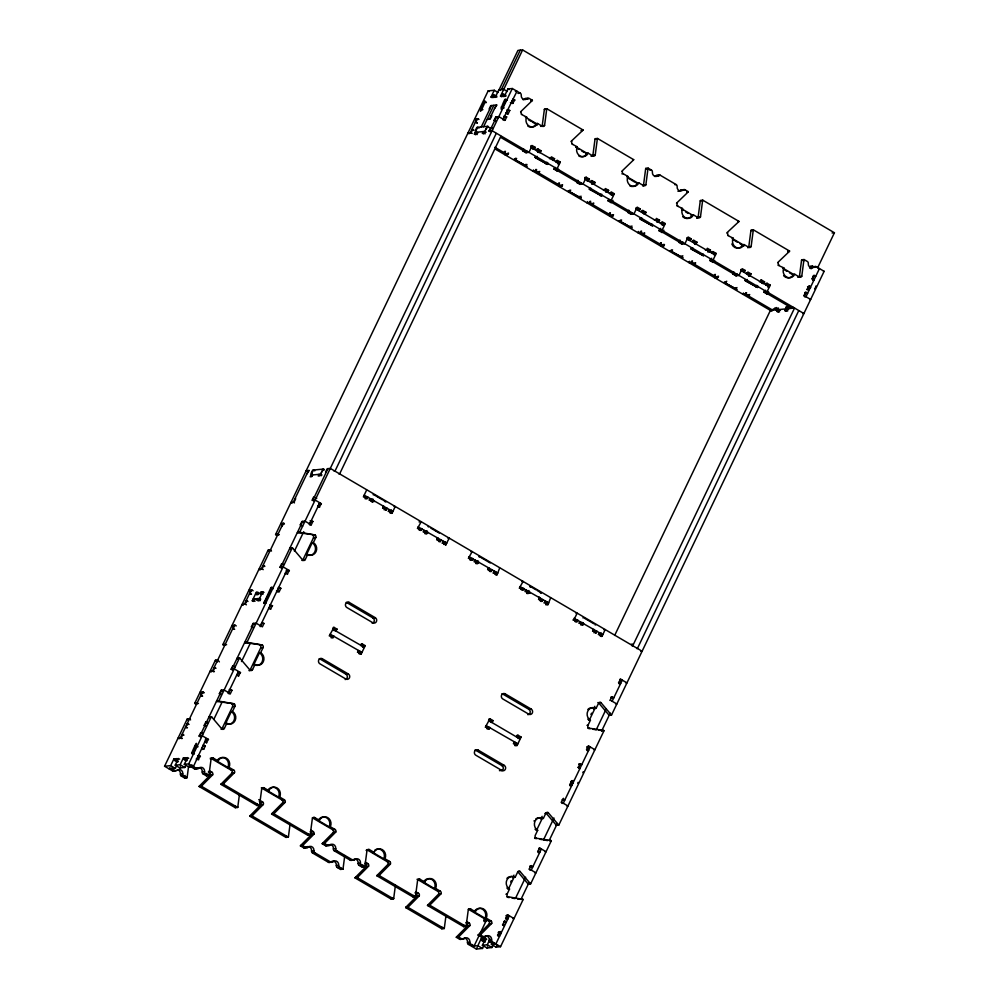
<?xml version="1.0" encoding="UTF-8"?>
<svg xmlns="http://www.w3.org/2000/svg" width="999" height="999" viewBox="0 0 999 999"><rect width="100%" height="100%" fill="white"/><g stroke="black" fill="none" stroke-linecap="round" stroke-linejoin="round"><path stroke-width="1.5" d="M177.31 769.68A3.846 3.509 84.4 0 1 180.432 774.088A1.923 1.761 84.4 0 0 181.356 776.086L184.653 778.009A1.923 1.761 84.4 0 0 184.815 777.484L185.077 775.461M184.653 778.009L186.988 777.784A1.923 1.761 84.4 0 0 187.15 777.259L188.611 766.146M199.388 767.607A3.846 3.509 84.4 0 1 202.248 771.965A1.923 1.761 84.4 0 0 203.172 773.95L206.468 775.886A1.923 1.761 84.4 0 0 206.631 775.361L206.893 773.338M206.468 775.886L208.803 775.649A1.923 1.761 84.4 0 0 208.966 775.137L211.089 758.965A1.923 1.761 84.4 0 1 213.449 758.191L218.132 760.938A6.731 6.144 84.4 0 1 226.423 758.229A6.731 6.144 84.4 0 1 229.046 767.332L233.729 770.079A1.923 1.761 84.4 0 1 234.478 772.677L223.576 783.691A1.923 1.761 84.4 0 0 223.277 784.14L220.941 784.365A1.923 1.761 84.4 0 1 221.229 783.928L232.13 772.914L234.478 772.677M209.378 770.716L211.913 772.202A1.923 1.761 84.4 0 1 212.662 774.812L210.327 775.037L199.425 786.051A1.923 1.761 84.4 0 0 199.126 786.5L235.289 807.704A1.923 1.761 84.4 0 0 235.464 807.18L235.589 806.168M235.289 807.704L237.637 807.467A1.923 1.761 84.4 0 0 237.799 806.955L239.385 794.829M220.941 784.365L257.105 805.569A1.923 1.761 84.4 0 0 257.28 805.057L257.405 804.045M257.105 805.569L259.44 805.344A1.923 1.761 84.4 0 0 259.615 804.819L261.726 788.661A1.923 1.761 84.4 0 1 264.098 787.886L268.781 790.634A6.731 6.144 84.4 0 1 277.06 787.924A6.731 6.144 84.4 0 1 279.695 797.027L284.365 799.774A1.923 1.761 84.4 0 1 285.115 802.372L274.213 813.386A1.923 1.761 84.4 0 0 273.913 813.835L271.578 814.06A1.923 1.761 84.4 0 1 271.878 813.611L282.779 802.597L285.115 802.372M258.753 799.675L262.55 801.897A1.923 1.761 84.4 0 1 263.299 804.495L260.964 804.732L250.062 815.746A1.923 1.761 84.4 0 0 249.762 816.183L285.939 837.387A1.923 1.761 84.4 0 0 286.101 836.875L286.238 835.863M285.939 837.387L288.274 837.162A1.923 1.761 84.4 0 0 288.436 836.638L290.16 823.513M271.578 814.06L307.754 835.264A1.923 1.761 84.4 0 0 307.917 834.739L308.054 833.728M307.754 835.264L310.09 835.039A1.923 1.761 84.4 0 0 310.252 834.515L312.375 818.356A1.923 1.761 84.4 0 1 314.747 817.582L319.418 820.316A6.731 6.144 84.4 0 1 327.709 817.607A6.731 6.144 84.4 0 1 330.332 826.722L335.015 829.457A1.923 1.761 84.4 0 1 335.764 832.067L324.862 843.081A1.923 1.761 84.4 0 0 324.563 843.518L322.227 843.755A1.923 1.761 84.4 0 1 322.527 843.306L333.429 832.292L335.764 832.067M332.105 861.138A3.846 3.509 84.4 0 1 336.338 865.496A1.923 1.761 84.4 0 0 337.275 867.482L340.559 869.417A1.923 1.761 84.4 0 0 340.721 868.893L340.859 867.881M340.559 869.417L342.894 869.18A1.923 1.761 84.4 0 0 343.057 868.668L344.78 855.531M354.195 858.965A3.846 3.509 84.4 0 1 358.154 863.373A1.923 1.761 84.4 0 0 359.078 865.359L362.375 867.282A1.923 1.761 84.4 0 0 362.537 866.77L362.799 864.747M362.375 867.282L364.71 867.057A1.923 1.761 84.4 0 0 364.872 866.533L366.995 850.374A1.923 1.761 84.4 0 1 369.368 849.6L374.038 852.347A6.731 6.144 84.4 0 1 382.33 849.637A6.731 6.144 84.4 0 1 384.952 858.74L389.635 861.488A1.923 1.761 84.4 0 1 390.384 864.085L379.483 875.099A1.923 1.761 84.4 0 0 379.183 875.549L376.848 875.773A1.923 1.761 84.4 0 1 377.147 875.324L388.037 864.31L390.384 864.085M365.284 862.125L367.819 863.611A1.923 1.761 84.4 0 1 368.569 866.208L366.233 866.445L355.332 877.459A1.923 1.761 84.4 0 0 355.032 877.896L391.196 899.1A1.923 1.761 84.4 0 0 391.371 898.588L391.496 897.577M391.196 899.1L393.544 898.875A1.923 1.761 84.4 0 0 393.706 898.351L395.429 885.226M376.848 875.773L413.012 896.977A1.923 1.761 84.4 0 0 413.186 896.453L413.311 895.441M413.012 896.977L415.347 896.752A1.923 1.761 84.4 0 0 415.522 896.228L417.632 880.069A1.923 1.761 84.4 0 1 420.005 879.295L424.687 882.03A6.731 6.144 84.4 0 1 432.967 879.32A6.731 6.144 84.4 0 1 435.601 888.436L440.272 891.17A1.923 1.761 84.4 0 1 441.021 893.78L430.119 904.794A1.923 1.761 84.4 0 0 429.82 905.231L427.485 905.469A1.923 1.761 84.4 0 1 427.784 905.019L438.686 894.005L441.021 893.78M541.695 126.349A1.923 1.761 84.4 0 0 542.232 125.674L544.355 109.515A1.923 1.761 84.4 0 1 544.517 108.991L546.865 108.766L583.029 129.97A1.923 1.761 84.4 0 1 582.729 130.419L570.953 141.508M540.596 126.374L542.207 126.224A1.923 1.761 84.4 0 0 544.58 125.449L546.69 109.291A1.923 1.761 84.4 0 1 546.865 108.766M415.921 891.82L418.456 893.306A1.923 1.761 84.4 0 1 419.205 895.903L416.87 896.128L405.969 907.142A1.923 1.761 84.4 0 0 405.669 907.591L441.845 928.795A1.923 1.761 84.4 0 0 442.008 928.271L442.145 927.259M441.845 928.795L444.18 928.571A1.923 1.761 84.4 0 0 444.343 928.046L445.941 915.921M427.485 905.469L463.661 926.672A1.923 1.761 84.4 0 0 463.823 926.148L463.961 925.136M463.661 926.672L465.996 926.448A1.923 1.761 84.4 0 0 466.158 925.923L468.281 909.764A1.923 1.761 84.4 0 1 470.654 908.99L475.324 911.725A6.731 6.144 84.4 0 1 483.616 909.015A6.731 6.144 84.4 0 1 486.238 918.118L490.921 920.866A1.923 1.761 84.4 0 1 491.67 923.463L480.769 934.477A1.923 1.761 84.4 0 0 480.469 934.927L478.134 935.151A1.923 1.761 84.4 0 1 478.434 934.714L489.335 923.7L491.67 923.463M591.683 156.344A1.923 1.761 84.4 0 0 592.882 155.369L595.004 139.211A1.923 1.761 84.4 0 1 595.167 138.686L597.502 138.461L633.678 159.665A1.923 1.761 84.4 0 1 633.378 160.102L621.89 171.179M590.958 156.094L592.857 155.919A1.923 1.761 84.4 0 0 595.217 155.132L597.34 138.973A1.923 1.761 84.4 0 1 597.502 138.461M642.832 185.826A1.923 1.761 84.4 0 0 643.531 185.052L645.641 168.893A1.923 1.761 84.4 0 1 645.816 168.369L648.151 168.144L651.435 170.08A1.923 1.761 84.4 0 1 652.372 172.065A3.846 3.509 84.4 0 0 658.241 175.512A1.923 1.761 84.4 0 1 660.252 175.25L676.186 184.59A1.923 1.761 84.4 0 1 677.122 186.576A3.846 3.509 84.4 0 0 682.991 190.022A1.923 1.761 84.4 0 1 685.002 189.76L688.299 191.683A1.923 1.761 84.4 0 1 687.999 192.133L676.51 203.197M642.906 185.664L643.493 185.602A1.923 1.761 84.4 0 0 645.866 184.827L647.976 168.669A1.923 1.761 84.4 0 1 648.151 168.144M696.765 218.082A1.923 1.761 84.4 0 0 698.151 217.083L700.262 200.924A1.923 1.761 84.4 0 1 700.436 200.399L702.772 200.175L738.935 221.378A1.923 1.761 84.4 0 1 738.636 221.815L726.723 232.929M696.803 217.757L698.114 217.632A1.923 1.761 84.4 0 0 700.486 216.858L702.597 200.687A1.923 1.761 84.4 0 1 702.772 200.175M747.764 247.702A1.923 1.761 84.4 0 0 748.788 246.765L750.911 230.607A1.923 1.761 84.4 0 1 751.073 230.082L753.408 229.857L789.585 251.061A1.923 1.761 84.4 0 1 789.285 251.511L777.659 262.6M747.739 247.415L748.763 247.315A1.923 1.761 84.4 0 0 751.123 246.541L753.246 230.382A1.923 1.761 84.4 0 1 753.408 229.857M798.738 277.235A1.923 1.761 84.4 0 0 799.437 276.461L801.548 260.302A1.923 1.761 84.4 0 1 801.722 259.777L804.058 259.553L807.342 261.476A1.923 1.761 84.4 0 1 808.278 263.461A3.846 3.509 84.4 0 0 814.148 266.908A1.923 1.761 84.4 0 1 816.158 266.646L824.125 271.316L611.563 714.984L609.228 715.209A1.923 1.761 84.4 0 1 608.816 714.884L598.538 702.772A1.923 1.761 84.4 0 0 597.914 702.547M797.652 277.185L799.4 277.01A1.923 1.761 84.4 0 0 801.772 276.236L803.883 260.077A1.923 1.761 84.4 0 1 804.058 259.553M503.608 925.424L503.621 924.599L502.984 924.887M579.845 768.706L579.12 767.007L578.221 767.594M485.202 101.686C484.802 96.204 474.725 125.787 485.202 101.686L486.376 102.373M191.683 753.071C192.482 758.553 201.985 728.746 191.683 753.071L192.857 753.745M505.856 99.675C505.244 94.643 495.616 123.364 505.856 99.675L507.017 100.362M499.55 931.617L498.801 934.127L500.724 931.505M812.724 280.294L812.662 278.833M571.903 780.619L570.941 783.566L573.064 780.494M578.958 768.194L580.132 768.069L577.984 767.22M808.353 287.1L808.278 288.311L809.927 286.126M445.304 541.895L444.031 544.53M186.988 777.784L183.704 775.848A1.923 1.761 84.4 0 1 182.767 773.863A3.846 3.509 84.4 0 0 176.885 770.416A1.923 1.761 84.4 0 1 174.875 770.679L172.54 770.916L164.573 766.245L187.188 719.055L189.523 718.818A1.923 1.761 84.4 0 1 189.935 719.155L190.584 719.904M197.028 703.895L195.18 703.571A1.923 1.761 84.4 0 1 194.693 703.371L215.359 660.264L217.695 660.039A1.923 1.761 84.4 0 1 218.107 660.364L219.38 661.875M225.2 645.104L223.339 644.78A1.923 1.761 84.4 0 1 222.864 644.592L268.082 550.212L270.417 549.974A1.923 1.761 84.4 0 1 270.829 550.312L271.478 551.061M277.922 535.052L276.074 534.727A1.923 1.761 84.4 0 1 275.599 534.527L488.161 90.859L494.268 90.272L498.064 92.495M234.328 625.312L212.425 671.041L213.586 671.728M244.443 604.208L251.186 590.134M261.288 569.03L283.204 523.301L284.378 523.988M308.479 470.541L293.319 502.197L294.48 502.884M470.279 132.842L477.023 118.781L478.184 119.468M179.233 738.785L178.059 738.099L181.181 737.799L182.792 734.415L183.966 735.102M186.688 727.859L185.527 727.185L187.912 723.726L189.086 724.412M201.86 696.203L200.687 695.516L203.084 692.07L204.258 692.757M211.251 671.952L210.077 671.266L213.199 670.966L214.81 667.582L215.984 668.269M233.878 629.37L232.705 628.683L235.102 625.237L236.276 625.923M243.269 605.119L242.108 604.432L245.217 604.133L246.84 600.749L248.002 601.435M250.737 594.193L249.563 593.506L251.96 590.059L253.134 590.746M260.127 569.942L258.953 569.255L262.075 568.955L263.686 565.571L264.86 566.258M469.105 133.766L467.944 133.079L471.053 132.767L472.677 129.395L473.838 130.082M477.147 123.177L475.399 122.153L477.797 118.706L478.971 119.393M164.573 766.245L170.679 765.646L173.913 758.89L177.223 759.764M492.195 97.715L491.033 97.028L494.268 90.272M169.992 767.432L169.256 768.98L175.362 768.393L176.573 765.858M475.561 134.74L474.4 134.053L477.647 127.298L479.008 128.097M177.298 761.975L174.663 760.426L175.474 758.74M491.033 97.028L492.582 96.878L493.394 95.18L496.878 96.241M172.328 767.207L171.591 768.755L174.875 770.679M253.446 601.448L252.272 600.761L256.318 592.32L259.053 592.844M312.537 474.975L311.738 476.66L310.177 476.81L313.411 470.054L314.785 470.854M474.4 134.053L475.949 133.903L476.76 132.218L477.934 132.904M179.633 759.14L176.898 758.603L176.099 760.289L174.663 760.426M495.192 97.415L494.018 96.728L494.83 95.042M252.272 600.761L253.833 600.611L254.645 598.913L255.806 599.6M257.879 592.157L257.068 593.856L258.242 594.542M186.189 764.61L184.827 767.469L179.907 767.944L175.225 765.197L178.459 758.453M494.018 96.728L495.579 96.578L498.813 89.823L503.733 89.348L507.367 91.483M481.256 126.948L491.508 105.557M499.063 89.798L517.932 50.4L522.614 49.95L834.427 232.755L817.569 267.932M483.603 126.723L493.843 105.332M501.398 89.573L520.267 50.175M258.379 600.961L257.205 600.274L258.017 598.588L260.352 599.962M263.986 592.37L261.251 591.833L260.439 593.518L261.613 594.205M257.205 600.274L258.766 600.124L262.812 591.683M483.616 133.953L482.442 133.267L483.254 131.581L485.014 132.605M175.225 765.197L180.145 764.722L183.379 757.966L186.401 758.678M489.435 119.181L496.178 105.107M501.66 96.791L500.499 96.104L522.614 49.95M482.442 133.267L484.003 133.117L487.25 126.361L489.298 127.56M179.907 767.944L180.507 766.683M186.176 760.701L184.128 759.502L184.94 757.816M500.499 96.104L502.06 95.954L502.859 94.256L505.956 95.355M184.128 759.502L185.177 759.402L185.989 757.717L188.724 758.253M504.27 96.528L503.109 95.842L503.921 94.156M206.306 738.548L193.406 766.633L188.986 767.057L184.315 764.31L187.55 757.567M503.109 95.842L504.67 95.692L507.904 88.936L512.312 88.511L520.279 93.182A1.923 1.761 84.4 0 1 521.216 95.167A3.846 3.509 84.4 0 0 527.085 98.614A1.923 1.761 84.4 0 1 529.095 98.352L532.392 100.275A1.923 1.761 84.4 0 1 532.092 100.724L520.604 111.788M200.262 736.738L199.101 736.051L200.712 732.667L203.247 733.628M205.382 726.036L204.221 725.361L205.831 721.977L207.78 722.589M221.141 694.73L219.38 693.693L221.004 690.321L224.126 690.022L230.357 693.668L231.98 690.297L229.246 689.497M232.28 669.904L231.119 669.218L232.73 665.834L235.264 666.795M252.572 627.547L251.411 626.86L253.022 623.488L256.144 623.189L262.375 626.835L263.998 623.463L261.85 622.602M281.156 567.894L279.995 567.207L281.606 563.823L283.554 564.435M302.622 526.223L300.287 524.85L301.898 521.478L305.02 521.178L311.251 524.825L312.874 521.453L310.14 520.654M490.147 131.706L488.973 131.019L490.596 127.647L493.119 128.596M495.854 121.366L494.093 120.33L495.716 116.958L498.826 116.646L505.069 120.305L506.68 116.933L503.958 116.134M327.959 468.631L312.787 500.299L313.961 500.986M489.747 130.944L496.491 116.883L498.051 117.795M184.315 764.31L188.724 763.885L211.338 716.695A1.923 1.761 84.4 0 1 211.751 717.032L222.015 729.133A1.923 1.761 84.4 0 0 224.388 728.358L226.81 723.301A6.731 6.144 84.4 0 0 235.102 720.591A6.731 6.144 84.4 0 0 232.48 711.475L234.902 706.418A1.923 1.761 84.4 0 0 234.153 703.808L219.33 701.211A1.923 1.761 84.4 0 1 218.843 701.023L216.508 701.248A1.923 1.761 84.4 0 0 216.995 701.435L234.153 703.808M218.843 701.023L239.51 657.904A1.923 1.761 84.4 0 1 239.922 658.241L250.187 670.354A1.923 1.761 84.4 0 0 252.547 669.58L254.982 664.51A6.731 6.144 84.4 0 0 263.274 661.8A6.731 6.144 84.4 0 0 260.639 652.697L263.074 647.627A1.923 1.761 84.4 0 0 262.325 645.029L247.49 642.419A1.923 1.761 84.4 0 1 247.015 642.232L244.68 642.457A1.923 1.761 84.4 0 0 245.155 642.657L262.325 645.029M247.015 642.232L292.232 547.852A1.923 1.761 84.4 0 1 292.645 548.189L302.909 560.289A1.923 1.761 84.4 0 0 305.282 559.515L307.704 554.457A6.731 6.144 84.4 0 0 315.996 551.748A6.731 6.144 84.4 0 0 313.374 542.632L315.796 537.574A1.923 1.761 84.4 0 0 315.047 534.964L300.224 532.367A1.923 1.761 84.4 0 1 299.75 532.18L297.402 532.405A1.923 1.761 84.4 0 0 297.889 532.592L315.047 534.964M299.75 532.18L512.312 88.511M188.986 767.057L189.598 765.796M192.008 764.884L191.071 766.857L194.355 768.78L196.691 768.556A1.923 1.761 84.4 0 0 198.701 768.293A3.846 3.509 84.4 0 1 204.583 771.74A1.923 1.761 84.4 0 0 205.519 773.726L208.803 775.649M213.836 719.342L222.302 701.66M241.521 661.55L250.2 643.443M294.405 551.186L303.733 531.693M196.503 759.677L198.027 756.518L200.362 756.28L198.014 759.74M202.298 747.577L203.009 746.103L205.344 745.878L203.734 749.25L202.273 749.387M205.307 741.32L206.106 739.635L208.441 739.397L206.244 742.831M228.222 693.481L229.633 690.521L231.98 690.297M237.225 674.7L238.137 672.789M260.24 626.648L261.051 624.962M261.251 624.537L261.663 623.688L263.998 623.463M269.243 607.867L270.155 605.956L272.49 605.731L270.292 609.165M277.198 591.258L278.509 588.511L280.844 588.286L279.233 591.658L277.185 591.858M285.489 573.95L287.013 570.791L289.348 570.554L287.138 573.988M309.215 524.425L310.539 521.678L312.874 521.453M318.219 505.644L319.031 503.946M503.034 119.905L504.345 117.158L506.68 116.933M506.131 113.424L507.455 110.689L509.79 110.452L508.166 113.836L507.005 113.948M511.026 103.234L511.938 101.324M512.037 101.124L512.437 100.275L514.772 100.05L512.574 103.484M309.69 523.913L319.805 502.809M238.262 675.998L240.472 672.564L234.228 668.905L231.119 669.218M319.168 507.155L321.366 503.721L315.135 500.062L312.013 500.374L313.636 496.99L316.745 498.289M221.353 729.37A1.923 1.761 84.4 0 0 222.053 728.596L232.567 706.643A1.923 1.761 84.4 0 0 231.818 704.045M249.188 670.729A1.923 1.761 84.4 0 0 250.212 669.805L260.727 647.851A1.923 1.761 84.4 0 0 259.977 645.254M302.247 560.526A1.923 1.761 84.4 0 0 302.947 559.752L313.461 537.799A1.923 1.761 84.4 0 0 312.712 535.189M226.81 723.301L225.649 723.413L231.306 711.588L232.48 711.475M254.982 664.51L253.808 664.622L259.478 652.809L260.639 652.697M307.704 554.457L306.543 554.57L312.2 542.744L313.374 542.632M504.67 151.386L504.058 152.647L507.954 154.408L508.566 153.134M504.845 152.572L505.444 151.311M505.444 153.446L504.832 154.708L507.954 154.408M507.779 153.209L507.18 154.483L494.905 147.278M515.609 158.192L514.847 159.778L527.11 166.458L514.135 159.178L516.008 159.665L516.62 158.391M532.929 149.276L534.527 149.113L535.339 147.427L532.23 145.604L528.983 152.347L525.874 152.66L522.764 150.824L523.513 149.251M524.15 149.488L522.764 150.824M525.874 152.66L526.485 151.386M527.26 151.311L526.648 152.585L500.636 137.325M363.374 496.853L366.608 490.097M365.147 498.002L365.547 497.165L367.882 496.94L367.083 498.626L365.184 498.813M532.654 148.389L535.339 147.427M525.998 164.286L525.237 165.871L527.01 164.485M369.093 500.199L369.905 498.513M539.085 152.585L540.247 152.472L541.058 150.774L537.937 148.951L536.55 150.699M371.016 501.036L372.028 498.926M536.101 156.493L535.489 157.767L547.752 164.435L534.777 157.155L536.65 157.642L537.262 156.381M538.061 152.385L538.723 151.011L541.058 150.774M373.039 499.138L372.44 500.399L374.388 501.548M372.065 502.047L373.601 500.287L370.592 499.8L373.214 501.66M533.516 169.892L532.904 171.166L536.026 170.854L539.135 172.69L539.747 171.416M536.001 169.355L535.239 170.929L561.226 186.164L561.825 184.902M536.026 170.854L536.625 169.593M538.973 171.491L538.361 172.765L539.135 172.69M546.64 162.275L545.879 163.861L547.152 163.799L547.664 162.475M385.102 501.748L385.951 501.985M382.605 508.129L384.003 506.381L382.829 506.493M553.034 160.464L554.57 158.704L551.448 156.868L550.649 158.566L549.475 158.679M384.116 509.802L384.777 508.441L387.113 508.204L386.301 509.902L385.289 510.002M551.935 159.565L554.57 158.704M388.174 511.488L389.123 509.79M554.545 167.844L553.946 169.106L557.055 168.806L560.289 162.05L557.167 160.227L555.781 161.975M329.233 635.901L334.016 627.384L337.125 629.208L335.739 630.956M390.322 510.601L389.71 511.863L392.832 511.563L364.185 495.167M389.935 512.949L391.408 509.89M555.469 167.457L554.72 169.031L580.694 184.266L581.306 183.004M557.442 163.337L557.954 162.275L560.289 162.05M331.156 637.037L331.556 636.188L333.891 635.963L333.079 637.649L331.181 637.837M334.19 630.706L334.79 629.432L337.125 629.208M391.146 513.336L392.02 513.249L395.254 506.493L394.093 506.605M553.946 169.106L557.055 170.941L557.817 169.355M558.591 169.281L557.055 170.941M558.716 183.067L558.104 184.34L562.012 186.089L562.612 184.827M558.891 184.266L559.49 182.992M559.502 185.127L558.891 186.401L562.012 186.089M569.505 190.197L568.893 191.458L581.156 198.139L568.181 190.859L570.054 191.346L570.666 190.085M586.975 180.956L588.586 180.807L589.385 179.121L586.276 177.285L583.041 184.041L579.919 184.34L576.81 182.517L577.872 180.295M578.196 181.169L576.81 182.517M579.919 184.34L580.531 183.079M357.442 652.335L358.841 650.586L358.104 650.661M360.127 654.208L361.151 654.108L365.197 645.666L362.075 643.831L360.676 645.579M417.42 528.533L421.241 521.728L419.056 521.94M359.44 651.46L358.841 652.722L361.95 652.422L330.194 634.19M359.066 653.808L360.227 651.373M362.4 646.84L362.849 645.891L365.197 645.666M419.043 530.007L419.592 528.846L421.94 528.621L421.128 530.307L420.104 530.407M586.6 180.295L587.05 179.345L589.385 179.121M579.895 196.291L579.283 197.552L580.556 197.502L581.068 196.179M423.139 531.893L423.951 530.207M593.131 184.266L594.293 184.153L595.104 182.467L591.982 180.644L590.596 182.38M424.962 532.942L425.924 530.931M590.147 188.187L589.535 189.448L601.823 196.104L590.696 189.335C587.637 187.425 589.61 191.021 591.158 188.386M592.007 184.278L592.769 182.692L595.104 182.467M427.085 530.819L426.486 532.092L427.784 532.854M425.087 533.828L426.848 533.666L427.647 531.967L424.637 531.48L426.61 532.966M587.562 201.586L586.95 202.847L590.072 202.547L593.194 204.37L593.793 203.109M589.897 201.348L589.285 202.622L612.15 216.021L612.762 214.76M590.072 202.547L590.671 201.274M593.019 203.184L592.407 204.445L593.194 204.37M600.536 194.281L599.924 195.542L601.098 195.429L601.71 194.156M436.65 539.81L438.049 538.061L436.875 538.186M605.906 192.258L607.804 192.083L608.616 190.384L605.506 188.561L604.695 190.247L603.521 190.359M438.424 540.971L438.823 540.122L441.158 539.897L440.359 541.583L439.036 541.708M605.881 191.458L606.281 190.622L608.616 190.384M442.07 543.194L443.756 541.421L443.032 541.495M608.591 199.525L607.991 200.799L611.101 200.487L614.335 193.744L611.213 191.908L609.827 193.656M444.368 542.282L443.768 543.556L446.878 543.244L418.082 526.86M609.365 199.45L608.766 200.724L631.63 214.123L632.23 212.862M611.338 195.342L612 193.968L614.335 193.744M445.492 544.992L449.3 538.186L447.989 538.311M607.991 200.799L611.101 202.622L611.863 201.036M612.949 200.337L611.101 202.622M609.64 212.937L609.028 214.198L612.936 215.946L613.536 214.685M609.815 214.123L610.414 212.862M610.426 214.985L609.815 216.259L612.936 215.946M620.429 220.055L619.817 221.316L632.08 227.997L619.105 220.717L620.991 221.204L621.59 219.942M633.978 213.898L630.856 214.198L627.747 212.375L628.808 210.152M629.133 211.026L627.747 212.375M630.856 214.198L631.468 212.937M468.356 558.404L472.177 551.585L471.004 551.698M633.965 213.898L637.2 207.143L640.322 208.978L638.923 210.714M469.917 559.977L470.529 558.703L472.864 558.478L472.052 560.164L471.029 560.264M637.474 210.252L637.986 209.203L640.322 208.978M630.819 226.149L630.207 227.41L631.38 227.297L631.992 226.036M474.063 561.75L475.462 560.002L474.001 560.152M643.968 214.061L645.229 214.011L646.041 212.325L642.919 210.502L641.52 212.238M475.836 562.899L476.86 560.789M641.083 218.044L640.459 219.305L652.734 225.986L639.76 218.706L641.633 219.193L642.095 218.244M643.344 213.287L646.041 212.325M478.721 562.712L477.422 561.95L478.022 560.676M476.024 563.686L477.772 563.523L478.583 561.838L475.611 561.326L477.547 562.824M638.486 231.443L637.874 232.705L640.996 232.405L644.118 234.228L644.717 232.967M640.821 231.219L640.209 232.48L663.086 245.891L663.836 244.305M640.996 232.405L641.595 231.131M643.943 233.042L643.331 234.303L644.118 234.228M651.473 224.138L650.861 225.399L652.497 224.338M487.587 569.667L488.973 567.932L487.812 568.044M656.842 222.115L658.741 221.94L659.552 220.242L656.43 218.419L655.619 220.105L654.457 220.217M489.298 570.928L489.76 569.979L492.095 569.755L491.283 571.44L489.972 571.565M656.805 221.316L657.205 220.479L659.552 220.242M493.007 573.051L494.692 571.278L493.956 571.353M659.527 229.383L658.928 230.657L662.037 230.357L665.259 223.601L662.15 221.766L660.751 223.514M495.304 572.14L494.692 573.414L497.814 573.101L469.018 556.718M495.017 574.288L496.078 572.065M660.751 228.359L659.69 230.582L682.554 243.981L683.316 242.407M662.225 225.299L662.924 223.826L665.259 223.601M495.691 574.924L497.002 574.8L499.65 568.094M658.928 230.657L662.037 232.48L662.799 230.906M663.885 230.195L662.037 232.48M660.576 242.794L659.964 244.056L663.86 245.804L664.472 244.543M660.751 243.981L661.35 242.72M661.663 244.218L660.739 246.116L663.86 245.804M671.365 249.912L670.754 251.174L683.016 257.854L670.067 250.624L671.915 251.061L672.527 249.8M689.859 240.584L691.246 238.836L688.136 237L684.889 243.756L681.78 244.056L678.671 242.233L679.582 240.334M680.356 240.26L678.671 242.233M681.78 244.056L682.692 242.158M519.28 588.261L523.101 581.443L521.928 581.555M521.003 589.522L521.453 588.573L523.788 588.336L522.989 590.022L521.965 590.122M688.361 240.222L688.91 239.061L691.246 238.836M681.755 256.006L681.143 257.267L682.916 255.894M524.999 591.608L526.398 589.86L524.937 590.009M694.767 243.868L696.153 243.868L696.965 242.183L693.843 240.359L692.457 242.108M526.723 592.869L527.784 590.659M692.007 247.902L691.395 249.163L703.658 255.844L690.709 248.614L692.557 249.051L693.019 248.102M694.23 243.257L694.63 242.407L696.965 242.183M528.946 590.534L528.346 591.808L530.294 592.944M530.619 587.062L530.169 586.425M694.842 244.305L695.641 244.368M526.948 593.556L528.696 593.381L529.507 591.695L526.535 591.183L529.12 593.056M689.422 261.301L688.811 262.562L691.932 262.262L695.042 264.086L695.654 262.824M691.745 261.076L691.146 262.337L717.132 277.572L717.732 276.311M691.932 262.262L692.532 261.001M694.879 262.899L694.268 264.161L695.042 264.086M702.397 253.996L701.785 255.257L703.421 254.196M538.886 597.577L539.185 596.952M538.511 599.525L539.91 597.789L538.736 597.902M707.767 251.985L709.665 251.798L710.476 250.112L707.354 248.276L706.555 249.962L705.381 250.075M540.184 600.899L540.684 599.837L543.019 599.612L542.207 601.298L540.896 601.435M707.692 251.286L708.141 250.337L710.476 250.112M543.931 602.909L545.616 601.136L544.892 601.211M710.451 259.253L709.852 260.514L712.961 260.215L716.196 253.459L713.074 251.636L711.688 253.371M485.289 727.284L489.922 718.793L493.031 720.616L492.232 722.302L491.058 722.414M546.228 601.997L545.616 603.271L548.738 602.959L519.942 586.588M545.941 604.145L547.002 601.922M711.688 258.229L710.626 260.439L736.6 275.674L737.362 274.088M713.598 254.208L716.196 253.459M486.9 728.758L487.462 727.597L489.797 727.372L488.986 729.058L487.974 729.158M490.247 721.79L490.696 720.841L493.031 720.616M545.879 604.857L547.927 604.657L550.586 597.951M709.852 260.514L712.961 262.337L713.723 260.764M714.66 260.364L712.961 262.337M714.622 274.475L714.01 275.749L717.919 277.497L718.518 276.224M714.797 275.662L715.396 274.4M715.559 276.211L714.797 277.797L717.919 277.497M725.411 281.593L724.799 282.867L737.062 289.548L724.113 282.317L725.961 282.754L726.723 281.169M743.756 272.277L745.291 270.517L742.182 268.694L738.948 275.449L735.838 275.749L732.717 273.926L733.478 272.34M734.253 272.265L732.717 273.926M735.838 275.749L736.588 274.163M513.349 743.743L514.747 741.995L514.01 742.07M515.009 745.716L517.057 745.516L521.103 737.062L517.981 735.239L516.583 736.987M572.889 619.992L573.913 619.892L577.147 613.136L575.986 613.249M515.359 742.856L514.747 744.13L517.857 743.818L486.101 725.599M514.972 745.217L516.133 742.781M518.156 738.561L518.756 737.299L521.103 737.062M574.949 621.415L575.499 620.254L577.847 620.029L577.035 621.715L575.424 621.878M742.707 271.278L745.291 270.517M735.801 287.687L735.189 288.961L736.975 287.575M578.896 623.314L579.857 621.603M748.701 275.487L750.199 275.562L751.011 273.876L747.901 272.04L746.503 273.788M580.619 624.875L581.83 622.34M746.053 279.583L745.441 280.856L757.704 287.537L744.755 280.294L746.615 280.744L747.227 279.47M748.126 275.262L748.676 274.101L751.011 273.876M582.842 622.539L582.392 623.488L583.691 624.25M748.738 276.311L749.687 276.049M582.017 625.137L583.553 623.376L580.519 622.901L583.166 624.75M743.468 292.982L742.856 294.255L745.978 293.943L749.1 295.779L749.7 294.505M745.803 292.757L745.192 294.031L772.864 310.252M745.978 293.943L746.578 292.682M748.925 294.58L748.313 295.854L749.1 295.779M756.593 285.364L755.831 286.95L757.117 286.888L757.617 285.564M595.054 624.837L595.754 624.899M592.557 631.218L593.955 629.47L592.782 629.582M762.699 283.579L763.711 283.479L764.522 281.793L761.413 279.97L760.601 281.656L759.427 281.768M594.08 632.904L594.73 631.53L597.065 631.306L595.679 633.041M761.638 283.179L762.187 282.018L764.522 281.793M598.276 634.565L599.662 632.829L598.938 632.891M764.497 290.934L763.898 292.207L767.007 291.895L770.241 285.14L767.12 283.316L765.734 285.065M600.274 633.691L599.675 634.952L602.784 634.652L573.988 618.269M599.999 635.826L601.361 632.979M765.584 290.222L764.672 292.12L792.344 308.354M767.494 286.214L767.906 285.377L770.241 285.14M600.961 636.438L601.972 636.338L605.219 629.582L603.896 629.72M763.898 292.207L767.02 294.031L767.919 292.133M768.706 292.058L767.02 294.031M614.672 635.426L770.404 310.402L776.123 309.84L776.872 308.266M772.739 310.177L773.351 308.903M776.123 309.84L774.562 308.928L775.162 307.667M774.562 308.928L776.111 308.778L776.722 307.517M472.552 944.554L471.715 946.303L477.822 945.716L482.492 948.451L483.853 945.603M484.353 919.929L485.202 918.168M483.778 920.454L485.264 918.506M778.321 312.237L776.86 311.376L778.471 308.004M479.245 935.251L474.05 946.078L470.766 944.155A1.923 1.761 84.4 0 1 469.83 942.169A3.846 3.509 84.4 0 0 463.948 938.723L459.602 939.21L456.318 937.287A1.923 1.761 84.4 0 1 456.618 936.837L467.52 925.823L469.855 925.598A1.923 1.761 84.4 0 0 469.105 922.989L466.57 921.503M479.982 933.703L485.914 921.315L484.353 920.404M776.86 311.376L778.408 311.226L779.22 309.54L785.714 308.903L787.761 310.102M464.098 937.961A3.846 3.509 84.4 0 1 467.495 942.394A1.923 1.761 84.4 0 0 468.431 944.38L476.386 949.05L477.235 947.289M477.822 945.716L481.056 938.96L484.078 939.659M485.014 942.382L481.805 940.496L482.617 938.81M788.448 309.44L785.726 307.842L786.338 306.581M510.676 881.992L511.338 880.619M512.649 877.871L513.961 875.136M540.809 819.093L542.132 816.345M590.921 714.522L591.57 713.149M593.543 709.028L594.855 706.293M481.805 940.496L483.229 940.359L484.04 938.673L486.763 939.197M786.076 311.276L784.902 310.602L785.714 308.903M506.905 887.986A6.731 6.144 84.4 0 0 508.354 889.16L514.023 877.334L515.184 877.222L517.619 872.164A1.923 1.761 84.4 0 1 519.98 871.39L530.244 883.503A1.923 1.761 84.4 0 0 530.656 883.828L551.323 840.721A1.923 1.761 84.4 0 0 550.836 840.521L534.989 838.024M535.064 829.195A6.731 6.144 84.4 0 0 536.525 830.369L542.182 818.556L543.356 818.443L545.779 813.373A1.923 1.761 84.4 0 1 548.151 812.599L558.416 824.712A1.923 1.761 84.4 0 0 558.828 825.037L604.045 730.656A1.923 1.761 84.4 0 0 603.571 730.469L587.874 727.959M587.799 719.143A6.731 6.144 84.4 0 0 589.248 720.316L594.917 708.491L596.078 708.378L598.513 703.321A1.923 1.761 84.4 0 1 600.874 702.547L611.151 714.66A1.923 1.761 84.4 0 0 611.563 714.984M785.726 307.842L787.287 307.692L787.886 306.418M493.331 944.679L491.958 947.527L487.037 948.014L482.367 945.266L485.601 938.511M784.902 310.602L786.463 310.439L788.086 307.068M492.357 942.482L491.446 944.38L496.128 947.127L500.536 946.69L523.151 899.5A1.923 1.761 84.4 0 0 522.677 899.312L507.854 896.715A1.923 1.761 84.4 0 1 507.092 894.105L509.527 889.048A6.731 6.144 84.4 0 1 506.905 879.932A6.731 6.144 84.4 0 1 515.184 877.222M536.013 837.924A1.923 1.761 84.4 0 1 535.264 835.326L537.687 830.256A6.731 6.144 84.4 0 1 535.064 821.153A6.731 6.144 84.4 0 1 543.356 818.443M588.748 727.871A1.923 1.761 84.4 0 1 587.999 725.262L590.421 720.204A6.731 6.144 84.4 0 1 587.799 711.088A6.731 6.144 84.4 0 1 596.078 708.378M787.287 307.692L788.848 308.604L789.447 307.342M811.101 268.843L812.424 266.059L814.759 267.432M482.367 945.266L487.287 944.792L490.01 939.097M792.219 308.279L792.819 307.005M487.037 948.014L487.649 946.74M507.405 916.807L506.53 915.484M588.299 747.964L587.325 746.852M494.23 942.706L493.531 944.18L490.234 942.257A1.923 1.761 84.4 0 1 489.31 940.271A3.846 3.509 84.4 0 0 485.077 935.901M504.008 922.314L504.832 920.579M515.447 898.438L525.611 877.222M529.957 866.595L530.544 866.932L531.181 865.584M543.319 840.259L553.983 817.994M562.986 799.2L563.424 798.301M578.921 764.635L579.845 764.023M596.191 729.894L606.193 709.015M610.851 697.752L611.438 698.089L612.075 696.74M804.482 295.155L805.893 292.22M807.13 289.61L808.753 286.251M812.449 278.521L814.048 275.212M497.502 935.214L499.7 931.78L501.261 933.491M502.485 924.799L504.682 921.365L506.243 922.289L504.058 922.502M505.581 918.331L507.792 914.897L514.023 918.556L512.999 918.655M528.971 869.242L531.318 865.796L532.879 866.707L530.544 866.932M537.612 851.498L539.81 848.064L546.041 851.722L545.029 851.822M561.138 802.397L563.336 798.963L564.897 799.874L561.975 799.762M569.63 784.665L571.828 781.23L573.389 782.941M578.646 767.145L580.194 763.785L581.755 764.697L579.408 764.922M586.488 749.487L588.686 746.053L594.917 749.712L593.893 749.812M609.865 700.399L612.212 696.952L613.773 697.864L611.438 698.089M618.506 682.654L620.704 679.22L626.947 682.879L625.923 682.979M803.683 295.879L806.031 292.432L807.592 293.344L804.67 293.231M806.63 289.423L807.504 289.335L809.128 285.951L810.689 287.675M811.912 278.971L814.123 275.549L815.671 276.461L812.662 276.286M612.15 701.236L622.265 680.132L620.192 680.331M496.128 947.127L497.04 945.229M520.966 899.412L528.983 882.679M549.325 840.221L557.33 823.513M601.535 731.256L610.214 713.149M577.747 783.241L578.159 782.367M582.804 772.689L583.216 771.815M814.61 288.873L814.984 288.074M815.671 286.651L815.971 286.014M507.005 109.778L509.79 110.452M484.04 101.798L485.202 102.485M197.527 755.694L198.027 756.518M582.929 617.869L583.578 617.882M199.126 786.5L201.461 786.263A1.923 1.761 84.4 0 1 201.761 785.826L212.662 774.812M249.762 816.183L252.11 815.958A1.923 1.761 84.4 0 1 252.397 815.509L263.299 804.495M342.894 869.18L339.61 867.257A1.923 1.761 84.4 0 1 338.673 865.271A3.846 3.509 84.4 0 0 332.792 861.825A1.923 1.761 84.4 0 1 330.781 862.087L314.86 852.746A1.923 1.761 84.4 0 1 313.923 850.761A3.846 3.509 84.4 0 0 308.042 847.314L303.696 847.801L300.412 845.878A1.923 1.761 84.4 0 1 300.711 845.429L311.613 834.415L313.948 834.19A1.923 1.761 84.4 0 0 313.199 831.593L310.664 830.107M300.412 845.878L302.747 845.654A1.923 1.761 84.4 0 1 303.047 845.204L313.948 834.19M355.032 877.896L357.367 877.671A1.923 1.761 84.4 0 1 357.667 877.222L368.569 866.208M405.669 907.591L408.017 907.367A1.923 1.761 84.4 0 1 408.304 906.917L419.205 895.903M456.318 937.287L458.653 937.05A1.923 1.761 84.4 0 1 458.953 936.612L469.855 925.598M515.384 91.409L516.995 91.246L502.922 119.455M517.944 93.406L520.279 93.182M483.941 102.01L486.276 102.585M505.756 99.875L504.582 100L506.143 100.911M512.637 99.188L514.772 100.05M523.101 99.763A3.846 3.509 84.4 0 0 524.75 98.839L527.934 98.464M530.931 100.424L532.392 100.275M510.427 102.622L513.161 103.421M530.919 100.837L532.092 100.724M489.885 108.941L489.11 109.016L490.734 105.632L496.965 105.032L494.567 108.479M506.031 112.974L508.166 113.836M544.355 109.515L546.69 109.291M491.058 115.797L491.833 115.722L490.222 119.106L487.1 119.405M477.797 118.706L474.675 119.006L476.136 119.868M521.353 114.398L526.623 117.083A6.731 6.144 84.4 0 0 529.245 126.186A6.731 6.144 84.4 0 0 537.524 123.476L542.207 126.224M494.093 120.33L496.041 120.941M526.623 117.083L525.449 117.195L536.363 123.589L537.524 123.476M504.333 120.38L505.069 120.305M472.677 129.395L471.89 129.47L473.064 130.157M476.011 130.682L475.237 130.757L476.848 127.373L488.024 126.286L485.626 129.745M542.232 125.674L544.58 125.449M488.973 131.019L492.095 130.719L803.908 313.536L802.734 313.649M496.178 133.516L334.977 471.153L334.19 471.228M500.861 136.264L339.648 473.888L338.873 473.963M581.868 130.082L583.029 129.97M580.981 130.582L582.729 130.419M595.004 139.211L597.34 138.973M530.906 145.729L532.23 145.604M530.831 147.34L559.49 163.736L557.879 163.898M572.002 144.093L577.26 146.778A6.731 6.144 84.4 0 0 579.882 155.881A6.731 6.144 84.4 0 0 588.174 153.172L592.857 155.919M536.913 149.051L537.937 148.951M575.899 147.328A6.731 6.144 84.4 0 1 576.086 146.89L577.26 146.778M578.921 156.106A6.731 6.144 84.4 0 0 587 153.284L588.174 153.172M592.882 155.369L595.217 155.132M632.804 159.753L633.678 159.665M645.641 168.893L647.976 168.669M649.825 170.23L651.435 170.08M584.952 177.41L586.276 177.285M621.915 173.851L623.226 173.726L627.909 176.461A6.731 6.144 84.4 0 0 630.531 185.577A6.731 6.144 84.4 0 0 638.823 182.867L643.493 185.602M584.89 179.033L612.949 195.479M627.909 176.461L626.735 176.573L637.649 182.979L638.823 182.867M590.971 180.744L591.982 180.644M654.795 176.486A3.846 3.509 84.4 0 0 655.906 175.737A1.923 1.761 84.4 0 1 657.916 175.474L658.791 175.387M659.377 175.325L660.252 175.25M655.906 175.737L658.241 175.512M643.531 185.052L645.866 184.827M674.874 184.715L676.186 184.59M677.909 191.209A3.846 3.509 84.4 0 0 680.656 190.247A1.923 1.761 84.4 0 1 682.667 189.985L685.002 189.76M680.656 190.247L682.991 190.022M686.837 191.82L688.299 191.683M686.825 192.245L687.999 192.133M700.262 200.924L702.597 200.687M635.814 208.891L663.885 225.337M676.822 205.844L682.529 208.491A6.731 6.144 84.4 0 0 685.152 217.595A6.731 6.144 84.4 0 0 693.443 214.885L698.114 217.632M641.895 210.602L642.919 210.502M682.529 208.491L681.355 208.604L692.27 214.997L693.443 214.885M698.151 217.083L700.486 216.858M737.774 221.491L738.935 221.378M737.761 221.903L738.636 221.815M750.911 230.607L753.246 230.382M686.738 238.749L715.396 255.145L714.372 255.245M727.759 235.502L733.166 238.174A6.731 6.144 84.4 0 0 735.788 247.29A6.731 6.144 84.4 0 0 744.08 244.58L748.763 247.315M692.819 240.459L693.843 240.359M732.005 238.286L733.166 238.174M832.08 232.992L834.427 232.755M731.792 243.981A6.731 6.144 84.4 0 0 742.906 244.693L744.08 244.58M748.788 246.765L751.123 246.541M711.763 251.76L713.074 251.636M787.687 251.248L789.585 251.061M787.674 251.673L789.285 251.511M801.548 260.302L803.883 260.077M777.971 265.235L783.815 267.869A6.731 6.144 84.4 0 0 786.438 276.973A6.731 6.144 84.4 0 0 794.729 274.263L799.4 277.01M740.796 270.442L769.442 286.838L767.682 287M783.815 267.869L782.642 267.982L793.556 274.375L794.729 274.263M812.424 266.059L810.376 266.271L812.711 267.632M816.158 266.646L813.823 266.883A1.923 1.761 84.4 0 0 811.812 267.145A3.846 3.509 84.4 0 1 809.615 268.132M811.812 267.145L814.148 266.908M818.718 268.644L819.455 268.581L805.968 296.715L804.607 296.853M823.476 271.378L824.125 271.316M760.676 280.032L761.413 279.97M799.437 276.461L801.772 276.236M765.659 283.454L767.12 283.316M812.886 279.945L814.06 279.832L812.499 278.921M808.491 290.297L807.504 289.335M804.707 292.557L806.031 292.432M809.627 299.563L810.651 299.463L804.407 295.804M788.848 308.604L794.555 308.042L632.754 645.729L631.98 645.816L632.792 644.118L631.231 644.268M798.638 310.851L637.437 648.476L636.65 648.551M306.868 473.913L309.265 470.454L306.144 470.766L307.317 471.453M311.788 473.426L311.014 473.514L312.637 470.129L323.801 469.043L321.403 472.49M326.348 472.015L325.562 472.09L327.185 468.718L330.294 468.406L642.107 651.223L640.796 651.348M294.93 498.813L295.716 498.738L294.093 502.122L290.984 502.422L292.145 503.109M319.18 503.933L321.366 503.721M317.607 506.243L319.742 507.105M281.581 526.673L283.978 523.226L280.869 523.526L282.03 524.213M300.287 524.85L301.061 524.775M309.79 524.975L311.251 524.825M275.599 534.527L277.934 534.303A1.923 1.761 84.4 0 0 278.409 534.49L279.333 534.652M276.074 534.727L278.409 534.49M297.889 532.592L300.224 532.367M313.461 537.799L315.796 537.574M292.232 547.852L289.897 548.076A1.923 1.761 84.4 0 1 290.309 548.414L290.946 549.163M268.082 550.212A1.923 1.761 84.4 0 1 268.494 550.536L270.829 550.312M290.309 548.414L292.645 548.189M302.947 559.752L305.282 559.515M302.185 560.364L302.909 560.289M263.686 565.571L262.912 565.646L264.373 566.508M279.995 567.207L283.104 566.895L289.348 570.554M287.2 569.705L260.24 625.986M285.14 573.114L287.724 573.938M479.183 556.942L479.845 556.88L479.108 556.518M251.96 590.059L248.838 590.359L250.012 591.046M278.271 587.474L280.844 588.286M276.498 590.859L279.233 591.658M246.84 600.749L246.054 600.824L247.228 601.51M269.767 604.932L272.49 605.731M268.731 608.254L270.879 609.115M346.216 602.397A2.885 2.635 84.4 0 1 346.94 602.684L349.288 602.459L375.262 617.694A2.885 2.635 84.4 0 1 376.398 621.59A2.885 2.635 84.4 0 1 372.839 622.752L346.853 607.517A2.885 2.635 84.4 0 1 345.729 603.621A2.885 2.635 84.4 0 1 349.288 602.459M529.97 586.813L530.769 586.738M540.434 592.907L541.271 592.894M235.102 625.237L231.993 625.536L233.154 626.223M251.411 626.86L253.359 627.472M346.94 602.684L372.927 617.919L375.262 617.694M333.129 627.472L334.016 627.384M332.617 629.133L364.385 647.352L363.211 647.464M222.864 644.592L225.2 644.355A1.923 1.761 84.4 0 0 225.687 644.555L226.611 644.717M223.339 644.78L225.687 644.555M245.155 642.657L247.49 642.419M260.727 647.851L263.074 647.627M361.201 643.918L362.075 643.831M239.51 657.904L237.163 658.141A1.923 1.761 84.4 0 1 237.575 658.466L238.224 659.228M215.359 660.264A1.923 1.761 84.4 0 1 215.772 660.589L218.107 660.364M237.575 658.466L239.922 658.241M214.81 667.582L214.036 667.657L215.21 668.343M319.255 658.678A2.885 2.635 84.4 0 1 319.98 658.965L322.315 658.741L348.301 673.975A2.885 2.635 84.4 0 1 349.425 677.871A2.885 2.635 84.4 0 1 345.879 679.033L319.892 663.798A2.885 2.635 84.4 0 1 318.768 659.902A2.885 2.635 84.4 0 1 322.315 658.741M250.212 669.805L252.547 669.58M249.313 670.441L250.187 670.354M238.324 671.715L228.209 692.819M238.274 672.777L240.472 672.564M236.713 675.087L238.848 675.948M319.98 658.965L345.966 674.2L348.301 673.975M203.084 692.07L199.975 692.369L201.436 693.231M219.38 693.693L221.341 694.305M229.046 693.806L230.357 693.668M194.693 703.371L197.04 703.146A1.923 1.761 84.4 0 0 197.515 703.333L198.439 703.496M195.18 703.571L197.515 703.333M216.995 701.435L219.33 701.211M232.567 706.643L234.902 706.418M211.338 716.695L209.003 716.92A1.923 1.761 84.4 0 1 209.415 717.257L210.052 718.006M187.188 719.055A1.923 1.761 84.4 0 1 187.6 719.38L189.935 719.155M209.415 717.257L211.751 717.032M619.83 679.308L620.704 679.22M187.912 723.726L187.138 723.8L188.312 724.487M501.935 693.768A2.885 2.635 84.4 0 1 502.847 694.093L505.194 693.855L531.168 709.09A2.885 2.635 84.4 0 1 532.305 712.999A2.885 2.635 84.4 0 1 528.746 714.16L502.759 698.925A2.885 2.635 84.4 0 1 501.635 695.017A2.885 2.635 84.4 0 1 505.194 693.855M618.893 683.678L620.654 683.516L619.093 682.592M204.221 725.361L206.169 725.961M222.053 728.596L224.388 728.358M221.291 729.208L222.015 729.133M182.792 734.415L182.018 734.49L183.179 735.177M199.101 736.051L202.21 735.751L208.441 739.397M610.901 697.077L612.212 696.952M502.847 694.093L528.833 709.315L531.168 709.09M598.538 702.772L600.874 702.547M204.683 741.92L206.83 742.781M615.958 704.07L616.833 703.983L610.589 700.324M203.209 745.017L205.344 745.878M489.035 718.868L489.922 718.793M201.586 748.388L203.734 749.25M488.523 720.529L519.705 738.81M608.816 714.884L611.151 714.66M198.214 755.431L200.362 756.28M589.248 720.316L590.421 720.204M196.303 758.828L198.739 759.665M210.314 758.191A1.923 1.761 84.4 0 1 211.114 758.428L213.449 758.191M210.352 759.04L211.089 758.965M229.046 767.332L227.872 767.457L216.958 761.051L218.132 760.938M586.975 725.361L587.999 725.262M516.958 735.339L517.981 735.239M175.287 770.579L174.55 770.641A1.923 1.761 84.4 0 1 172.54 770.916M194.355 768.78A1.923 1.761 84.4 0 0 196.366 768.518L198.701 768.293M603.571 730.469L598.451 730.207M602.884 730.769L604.045 730.656M180.432 774.088L182.767 773.863M202.248 771.965L204.583 771.74M208.404 771.752L211.913 772.202M211.114 758.428L231.381 770.304L233.729 770.079M181.356 776.086L183.704 775.848M203.172 773.95L205.519 773.726M184.815 777.484L187.15 777.259M206.631 775.361L208.966 775.137M474.975 750.049A2.885 2.635 84.4 0 1 475.886 750.374L478.221 750.137L504.208 765.371A2.885 2.635 84.4 0 1 505.332 769.28A2.885 2.635 84.4 0 1 501.785 770.441L499.45 770.666M587.949 746.128L588.686 746.053M587.125 747.277L590.247 746.965L563.274 803.246L561.913 803.383M199.425 786.051L201.761 785.826M221.229 783.928L223.576 783.691M586.875 750.511L588.623 750.349L587.062 749.437M261.301 787.924A1.923 1.761 84.4 0 1 261.763 788.111L264.098 787.886M475.886 750.374L501.873 765.596L504.208 765.371M279.695 797.027L278.521 797.14L267.607 790.746L268.781 790.634M578.871 763.91L580.194 763.785M259.34 801.61L262.55 801.897M261.763 788.111L282.03 799.999L284.365 799.774M235.464 807.18L237.799 806.955M257.28 805.057L259.615 804.819M570.953 781.318L571.828 781.23M250.062 815.746L252.397 815.509M271.878 813.611L274.213 813.386M569.88 785.701L571.778 785.526L570.217 784.602M314.747 817.582L312.4 817.806L332.667 829.694L335.015 829.457M330.332 826.722L329.171 826.835L318.256 820.441L319.418 820.316M566.933 806.093L567.956 805.993L561.725 802.334M310.277 831.468L313.199 831.593M286.101 836.875L288.436 836.638M307.917 834.739L310.252 834.515M548.151 812.599L545.816 812.824L556.081 824.937A1.923 1.761 84.4 0 0 556.493 825.274L558.828 825.037M544.905 813.461L545.779 813.373M300.711 845.429L303.047 845.204M322.527 843.306L324.862 843.081M322.227 843.755L325.512 845.678L329.857 845.191A3.846 3.509 84.4 0 1 335.739 848.638A1.923 1.761 84.4 0 0 336.675 850.624L352.597 859.964A1.923 1.761 84.4 0 0 354.608 859.702A3.846 3.509 84.4 0 1 360.489 863.148A1.923 1.761 84.4 0 0 361.426 865.134L364.71 867.057M556.081 824.937L558.416 824.712M303.696 847.801A1.923 1.761 84.4 0 0 305.706 847.539A3.846 3.509 84.4 0 1 311.588 850.986L313.923 850.761M330.269 844.455A3.846 3.509 84.4 0 1 333.404 848.863L335.739 848.638M536.525 830.369L537.687 830.256M311.588 850.986A1.923 1.761 84.4 0 0 312.525 852.971L314.86 852.746M333.404 848.863A1.923 1.761 84.4 0 0 334.328 850.848L336.675 850.624M366.558 849.637A1.923 1.761 84.4 0 1 367.02 849.824L369.368 849.6M366.121 850.461L366.995 850.374M373.339 851.635A6.731 6.144 84.4 0 0 372.864 852.459L374.038 852.347M312.525 852.971L328.446 862.312L332.792 861.825M334.328 850.848L350.262 860.189L354.608 859.702M549.525 840.659L550.836 840.521M549.999 840.846L551.323 840.721M372.864 852.459L383.778 858.853L384.952 858.74M336.338 865.496L338.673 865.271M358.154 863.373L360.489 863.148M365.184 863.673L367.819 863.611M367.02 849.824L387.287 861.712L389.635 861.488M337.275 867.482L339.61 867.257M359.078 865.359L361.426 865.134M538.936 848.151L539.81 848.064M340.721 868.893L343.057 868.668M362.537 866.77L364.872 866.533M537.999 852.522L539.747 852.359L538.199 851.435M355.332 877.459L357.667 877.222M377.147 875.324L379.483 875.099M530.007 865.921L531.318 865.796M417.033 879.307A1.923 1.761 84.4 0 1 417.669 879.52L420.005 879.295M529.895 870.216L531.256 870.079L541.371 848.975L538.985 849.212L540.197 849.887M517.932 871.59L519.98 871.39M435.601 888.436L434.428 888.548L423.514 882.154L424.687 882.03M534.915 872.926L535.939 872.826L529.695 869.167M414.947 892.844L418.456 893.306M417.669 879.52L437.937 891.408L440.272 891.17M517.644 871.615L527.909 883.728L530.244 883.503M530.656 883.828L528.321 884.053A1.923 1.761 84.4 0 1 527.909 883.728M391.371 898.588L393.706 898.351M413.186 896.453L415.522 896.228M508.354 889.16L509.527 889.048M505.931 894.23L507.092 894.105M506.968 896.802L507.854 896.715M405.969 907.142L408.304 906.917M427.784 905.019L430.119 904.794M522.677 899.312L517.557 899.05M521.99 899.612L523.151 899.5M470.654 908.99L468.306 909.215L488.586 921.09L490.921 920.866M486.238 918.118L485.077 918.243L474.163 911.837L475.324 911.725M507.055 914.972L507.792 914.897M506.231 916.12L509.353 915.808L495.866 943.955L491.446 944.38M465.884 922.701L469.105 922.989M484.016 921.503L485.914 921.315M505.981 919.355L507.729 919.192L506.168 918.281M503.958 921.44L504.682 921.365M442.008 928.271L444.343 928.046M463.823 926.148L466.158 925.923M504.045 925.723L503.071 924.749M498.963 931.855L499.7 931.78M456.618 936.837L458.953 936.612M478.434 934.714L480.769 934.477M478.134 935.151L481.418 937.087L485.764 936.587A3.846 3.509 84.4 0 1 491.645 940.034A1.923 1.761 84.4 0 0 492.582 942.02L500.536 946.69M498.039 936.225L499.637 936.075L498.076 935.164M467.495 942.394L469.83 942.169M489.31 940.271L491.645 940.034M468.431 944.38L470.766 944.155M490.234 942.257L492.582 942.02M476.386 949.05L482.492 948.451M373.114 494.705L374.263 495.029M588.261 728.421L590.109 728.746M592.894 729.233L595.679 729.72M534.602 838.311L536.463 838.636M540.159 839.297L542.02 839.622M544.792 840.109L547.577 840.596M507.367 897.264L509.215 897.589M512 898.076L514.772 898.563M592.857 630.244L593.506 630.232L592.882 629.645M591.895 183.716L593.131 184.266M537.962 152.073L538.611 152.335M428.047 526.598L428.796 526.96M527.996 99.301L526.76 98.576A1.923 1.761 84.4 0 0 524.75 98.839M645.816 168.369L647.452 169.343M657.916 175.474L658.915 176.061M801.722 259.777L803.77 260.989M507.904 88.936L509.065 89.623M498.813 89.823L499.975 90.509M502.859 94.256L504.907 95.454M504.67 95.692L505.831 96.379M502.06 95.954L503.221 96.628M812.986 279.745L813.86 280.257M504.682 99.788L505.856 100.474M488.161 90.859L489.335 91.546M493.394 95.18L495.442 96.379M495.579 96.578L496.74 97.265M492.582 96.878L493.756 97.552M576.086 146.89L587 153.284M733.216 238.998L742.906 244.693M528.471 119.768L531.006 121.254M532.267 121.99L537.337 124.962M576.585 147.977L579.108 149.45M581.643 150.936L584.178 152.422M585.451 153.172L586.713 153.908M628.496 178.409L629.757 179.146M631.018 179.895L634.827 182.118M636.088 182.867L637.362 183.604M681.842 209.69L683.104 210.427M685.639 211.913L688.174 213.399M690.709 214.885L691.982 215.622M732.492 239.373L733.753 240.122M735.014 240.859L737.549 242.345M740.084 243.831L743.893 246.066M784.402 269.805L786.925 271.291M789.46 272.777L791.995 274.263M504.133 107.942L501.211 107.03L503.159 108.167M807.567 286.638L809.814 287.949M482.904 109.615L480.569 109.041L482.03 109.902M495.716 116.958L496.89 117.645M531.056 146.516L533.004 147.652M536.962 149.975L538.723 151.011M549.9 157.555L552.235 158.928M556.006 161.139L557.954 162.275M584.914 178.084L587.05 179.345M590.821 181.556L592.769 182.692M604.133 189.36L606.281 190.622M609.852 192.707L612 193.968M635.839 207.942L637.986 209.203M641.945 211.526L643.693 212.55M655.844 219.68L657.205 220.479M660.789 222.565L662.924 223.826M686.763 237.799L688.91 239.061M692.869 241.383L694.63 242.407M706.78 249.538L708.141 250.337M711.713 252.435L713.86 253.684M740.821 269.493L742.956 270.741M746.728 272.952L748.676 274.101M760.826 281.219L762.187 282.018M765.758 284.116L767.906 285.377M490.596 127.647L492.057 128.509M476.173 122.078L477.347 122.765M486.188 132.23L484.827 131.431L475.212 132.368L477.26 133.566M484.003 133.117L485.177 133.804M786.463 310.439L787.637 311.126M779.22 309.54L780.394 310.227M776.111 308.778L779.532 310.776M475.949 133.903L477.122 134.59M778.408 311.226L779.582 311.913M471.053 132.767L472.227 133.454M495.616 149.301L771.865 311.263M374.862 495.329L376.161 496.091M376.81 496.478L377.46 496.853M378.109 497.24L381.356 499.138M382.005 499.525L382.654 499.9M383.953 500.661L384.603 501.048M430.856 528.159L434.103 530.069M434.752 530.444L435.402 530.831M436.051 531.206L437.35 531.967M437.999 532.355L439.298 533.116M481.143 557.642L481.793 558.029M482.442 558.404L485.039 559.927M485.689 560.314L486.988 561.076M487.637 561.45L490.234 562.974M532.067 587.499L535.963 589.785M537.262 590.546L537.912 590.933M538.561 591.308L541.158 592.832M584.815 618.431L593.906 623.763M324.388 469.917L323.027 469.118L319.78 475.874L318.231 476.024L319.031 474.338L321.378 475.711M365.547 497.165L367.17 498.114M384.777 508.441L386.076 509.203M419.592 528.846L421.054 529.707M438.823 540.122L440.284 540.983M470.529 558.703L471.99 559.565M489.76 569.979L491.383 570.928M521.453 588.573L522.914 589.422M540.684 599.837L542.469 600.886M575.499 620.254L576.96 621.116M594.73 631.53L595.866 632.192M363.961 496.79L367.083 498.626M369.68 500.149L372.789 501.973M383.191 508.066L386.301 509.902M388.911 511.426L392.02 513.249M418.007 528.483L421.128 530.307M423.726 531.83L426.848 533.666M437.237 539.76L440.359 541.583M442.957 543.106L446.066 544.93M468.931 558.341L472.052 560.164M474.65 561.688L477.772 563.523M488.161 569.617L491.283 571.44M493.881 572.964L497.002 574.8M519.867 588.199L522.989 590.022M525.586 591.545L528.696 593.381M539.098 599.475L542.207 601.298M544.817 602.822L547.927 604.657M573.913 619.892L577.035 621.715M579.632 623.239L582.754 625.062M593.144 631.156L596.266 632.991M598.863 634.515L601.972 636.338M321.965 474.987L320.604 474.188L310.989 475.124L312.35 475.924M619.929 680.356L621.103 681.043M304.233 522.315L302.685 521.403L280.769 567.132L281.943 567.819M281.606 563.823L283.067 564.685M286.226 570.329L287.013 570.791M587.125 746.74L589.073 747.876M262.075 568.955L263.237 569.642M273.002 588.811L270.654 588.236L263.761 603.483L271.828 588.124C273.164 585.364 268.569 588.798 272.115 589.085M333.229 628.521L334.79 629.432M361.101 644.867L362.849 645.891M488.948 719.817L490.696 720.841M517.007 736.263L518.756 737.299M261.251 591.833L263.012 592.857M263.174 594.055L262.013 593.369L255.519 594.005L257.08 594.917M331.556 636.188L333.117 637.112M487.462 727.597L489.023 728.508M256.318 592.32L258.366 593.518M329.97 635.826L333.079 637.649M358.029 652.272L361.151 654.108M485.876 727.235L488.986 729.058M513.936 743.681L517.057 745.516M260.751 599.125L259.578 598.438L253.084 599.063L254.258 599.75M250.337 593.431L251.511 594.118M266.258 602.872L263.923 602.31L265.384 603.159M570.953 782.317L572.802 783.403M258.766 600.124L259.94 600.811M253.833 600.611L255.007 601.286M245.217 604.133L246.391 604.82M254.97 624.1L253.808 623.413L231.893 669.143L233.067 669.829M253.022 623.488L254.196 624.175M501.785 770.441L475.799 755.207A2.885 2.635 84.4 0 1 474.675 751.298A2.885 2.635 84.4 0 1 478.221 750.137M233.491 628.608L234.653 629.295M232.73 665.834L234.191 666.695M213.199 670.966L214.373 671.653M223.339 691.158L221.778 690.247L199.875 735.976L201.049 736.663M221.004 690.321L222.178 691.008M203.471 692.831L202.31 692.145L180.394 737.874L181.568 738.561M201.473 695.441L202.635 696.128M205.831 721.977L207.293 722.839M200.712 732.667L202.173 733.528M186.301 727.097L187.475 727.784M205.332 739.173L206.106 739.635M506.231 915.584L508.179 916.72M198.077 746.74L195.155 745.816L196.716 746.74M181.181 737.799L182.342 738.486M194.418 753.596L191.783 752.859L193.344 753.77M192.857 752.946L194.318 753.808M499.987 933.016L500.861 933.528M498.139 932.467L500.087 933.615M498.826 933.128L499.987 933.815M185.989 757.717L187.75 758.74M183.379 757.966L185.427 759.165M185.177 759.402L187.225 760.601M188.724 763.885L196.691 768.556M223.277 784.14L259.44 805.344M273.913 813.835L310.09 835.039M324.563 843.518L327.847 845.454A1.923 1.761 84.4 0 0 329.857 845.191M379.183 875.549L415.347 896.752M429.82 905.231L465.996 926.448M480.469 934.927L483.753 936.85A1.923 1.761 84.4 0 0 485.764 936.587M176.898 758.603L178.359 759.452M484.04 938.673L486.088 939.872M173.913 758.89L178.434 761.663M481.056 938.96L483.104 940.159M483.229 940.359L485.139 941.358M180.145 764.722L184.827 767.469M487.287 944.792L491.958 947.527M170.679 765.646L175.362 768.393M201.461 786.263L237.637 807.467M252.11 815.958L288.274 837.162M302.747 845.654L306.031 847.577A1.923 1.761 84.4 0 0 308.042 847.314M357.367 877.671L393.544 898.875M408.017 907.367L444.18 928.571M458.653 937.05L461.938 938.985A1.923 1.761 84.4 0 0 463.948 938.723M268.494 550.536L269.143 551.298M215.772 660.589L217.045 662.112M187.6 719.38L188.237 720.142M387.287 861.712A1.923 1.761 84.4 0 1 388.037 864.31M352.672 859.577A3.846 3.509 84.4 0 0 352.272 859.927A1.923 1.761 84.4 0 1 350.262 860.189M328.634 844.667A3.846 3.509 84.4 0 0 327.522 845.416A1.923 1.761 84.4 0 1 325.512 845.678M332.667 829.694A1.923 1.761 84.4 0 1 333.429 832.292M282.03 799.999A1.923 1.761 84.4 0 1 282.779 802.597M231.381 770.304A1.923 1.761 84.4 0 1 232.13 772.914M196.366 768.518A3.846 3.509 84.4 0 1 197.477 767.769M483.828 936.475A3.846 3.509 84.4 0 0 483.429 936.825A1.923 1.761 84.4 0 1 481.418 937.087M488.586 921.09A1.923 1.761 84.4 0 1 489.335 923.7M437.937 891.408A1.923 1.761 84.4 0 1 438.686 894.005M474.163 911.837A6.731 6.144 84.4 0 1 482.442 909.127A6.731 6.144 84.4 0 1 485.077 918.243M423.514 882.154A6.731 6.144 84.4 0 1 431.805 879.445A6.731 6.144 84.4 0 1 434.428 888.548M374.95 849.974A6.731 6.144 84.4 0 1 383.778 858.853M318.256 820.441A6.731 6.144 84.4 0 1 326.536 817.719A6.731 6.144 84.4 0 1 329.171 826.835M267.607 790.746A6.731 6.144 84.4 0 1 275.899 788.036A6.731 6.144 84.4 0 1 278.521 797.14M216.958 761.051A6.731 6.144 84.4 0 1 225.25 758.341A6.731 6.144 84.4 0 1 227.872 767.457M312.2 542.744A6.731 6.144 84.4 0 1 314.835 551.86A6.731 6.144 84.4 0 1 306.543 554.57M587.837 709.465A6.731 6.144 84.4 0 1 594.917 708.491M345.966 674.2A2.885 2.635 84.4 0 1 345.217 679.57M372.927 617.919A2.885 2.635 84.4 0 1 372.19 623.289M501.873 765.596A2.885 2.635 84.4 0 1 501.848 770.729M528.833 709.315A2.885 2.635 84.4 0 1 527.897 714.722M259.478 652.809A6.731 6.144 84.4 0 1 262.1 661.912A6.731 6.144 84.4 0 1 253.808 664.622M231.306 711.588A6.731 6.144 84.4 0 1 233.928 720.704A6.731 6.144 84.4 0 1 225.649 723.413M506.943 878.308A6.731 6.144 84.4 0 1 514.023 877.334M534.003 821.053A6.731 6.144 84.4 0 1 534.24 820.641M535.801 818.918A6.731 6.144 84.4 0 1 542.182 818.556M310.864 831.817A1.923 1.761 84.4 0 1 311.613 834.415M328.446 862.312A1.923 1.761 84.4 0 0 330.457 862.05A3.846 3.509 84.4 0 1 330.856 861.7M365.484 863.835A1.923 1.761 84.4 0 1 366.233 866.445M416.121 893.531A1.923 1.761 84.4 0 1 416.87 896.128M466.77 923.226A1.923 1.761 84.4 0 1 467.52 925.823M459.602 939.21A1.923 1.761 84.4 0 0 461.613 938.948A3.846 3.509 84.4 0 1 462.013 938.598M209.565 772.439A1.923 1.761 84.4 0 1 210.327 775.037M260.215 802.122A1.923 1.761 84.4 0 1 260.964 804.732M677.846 205.744A1.923 1.761 84.4 0 1 677.097 203.147M728.496 235.439A1.923 1.761 84.4 0 1 727.747 232.829M779.133 265.122A1.923 1.761 84.4 0 1 778.383 262.525M521.94 114.336A1.923 1.761 84.4 0 1 521.191 111.738M572.589 144.031A1.923 1.761 84.4 0 1 571.828 141.433M623.226 173.726A1.923 1.761 84.4 0 1 622.477 171.116M793.556 274.375A6.731 6.144 84.4 0 1 783.653 275.736M692.27 214.997A6.731 6.144 84.4 0 1 682.692 216.708M637.649 182.979A6.731 6.144 84.4 0 1 629.969 186.001M536.363 123.589A6.731 6.144 84.4 0 1 527.872 126.186"/></g></svg>
